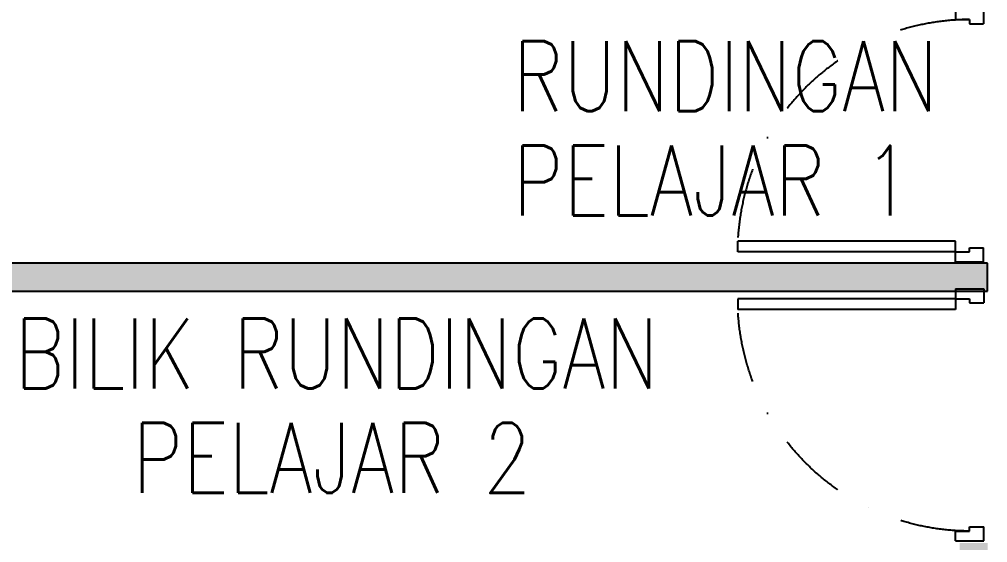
# Model space of a CAD drawing. Header units: millimetres. Extents: x 982 to 80582, y 687 to 58800.
# Drawn here: x 28562 to 32017, y 40985 to 42854 of the extents above; entities that cross this region are included whole.
import ezdxf
from ezdxf.enums import TextEntityAlignment as Align

# ---------------------------------------------------------------- set-up
doc = ezdxf.new("R2010")
doc.units = ezdxf.units.MM
doc.linetypes.add('DASHDOT', pattern=[1, 0.5, -0.25, 0, -0.25])
for name, color, linetype in [('A-DOOR', 9, 'Continuous'), ('A-HATCH', 8, 'Continuous'), ('A-PARTITION', 4, 'Continuous'), ('A-ROOMSYM', 3, 'Continuous')]:
    doc.layers.add(name, color=color, linetype=linetype)
doc.styles.add('style1', font='romans.shx', dxfattribs={"height": 750})

# ---------------------------------------------------------------- blocks, each defined once
blk = doc.blocks.new('A$C4F656F16')
at = {"layer": 'A-DOOR', "color": 8}
for p, q in [((35, 100), (35, 877.1)), ((35, 877.1), (73, 877.1)), ((73, 100), (73, 877.1)), ((35, 100), (73, 100))]:
    blk.add_line(p, q, dxfattribs=at)
at = {"layer": 'A-DOOR', "color": 8, "linetype": 'Continuous'}
for p, q in [((0, 100), (35, 100)), ((0, 100), (0, 100)), ((0, 100), (0, 0)), ((0, 100), (0, 100)), ((35, 100), (35, 50)), ((900, 100), (865, 100)), ((865, 100), (865, 50)), ((900, 100), (900, 100)), ((900, 100), (900, 0)), ((900, 100), (900, 100)), ((35, 50), (50, 50)), ((50, 50), (50, 0)), ((865, 50), (850, 50)), ((850, 50), (850, 0)), ((0, 0), (50, 0)), ((900, 0), (850, 0))]:
    blk.add_line(p, q, dxfattribs=at)
at = {"layer": 'A-DOOR', "color": 8, "linetype": 'DASHDOT', "ltscale": 500}
blk.add_arc((35, 48), 830, 0.1381, 87.3759, dxfattribs=at)

msp = doc.modelspace()

# ---------------------------------------------------------------- hatches: boundary and pattern name
at = {"layer": 'A-HATCH'}
h = msp.add_hatch(dxfattribs=at)
h.set_pattern_fill('DOTS', color=8, scale=800)
h.set_pattern_definition([(0, (3598.94, -194877.037), (25, 50), [0, -50])])
h.paths.add_polyline_path([(27517.1, 44933.1), (27417.1, 44933.1), (27417.1, 42883.1), (27517.1, 42883.1)])
h.paths.add_polyline_path([(31867.1, 41983.1), (27417.1, 41983.1), (27417.1, 41883.1), (27517.1, 41883.1), (31867.1, 41883.1)])
h.paths.add_polyline_path([(32017.1, 44933.1), (31917.1, 44933.1), (31917.1, 44383.1), (32017.1, 44383.1)])
h.paths.add_polyline_path([(32017.1, 41983.1), (31917.1, 41983.1), (31867.1, 41983.1), (31867.1, 41883.1), (32017.1, 41883.1)])
h.paths.add_polyline_path([(27517.1, 40983.1), (27417.1, 40983.1), (27417.1, 40733.1), (27517.1, 40733.1)])
h.paths.add_polyline_path([(31917.1, 40758.1), (32017.1, 40758.1), (32017.1, 40983.1), (31917.1, 40983.1)])

# ---------------------------------------------------------------- linework, layer by layer
at = {"layer": 'A-PARTITION', "color": 8}
for p, q in [((32017.1, 41983.1), (27417.1, 41983.1)), ((32017.1, 41883.1), (32017.1, 41983.1)), ((27417.1, 41883.1), (32017.1, 41883.1))]:
    msp.add_line(p, q, dxfattribs=at)

# ---------------------------------------------------------------- block references
at = {"layer": 'A-DOOR', "color": 8, "rotation": 90}
msp.add_blockref('A$C4F656F16', (32002.5, 41988.3), dxfattribs=at)
at = {"layer": 'A-DOOR', "color": 8, "xscale": -1, "rotation": 90}
msp.add_blockref('A$C4F656F16', (32002.9, 41891), dxfattribs=at)

# ---------------------------------------------------------------- texts
at = {"layer": 'A-ROOMSYM', "color": 8, "style": 'style1', "width": 0.8}
for s, p in [('RUNDINGAN', (31081.6, 42526.1)), ('PELAJAR 1', (31034.7, 42152.8)), ('BILIK RUNDINGAN', (29693.8, 41535.5)), ('PELAJAR 2', (29677.2, 41162.2))]:
    msp.add_text(s, height=250, dxfattribs=at).set_placement(p, align=Align.CENTER)

doc.saveas('drawing.dxf')
